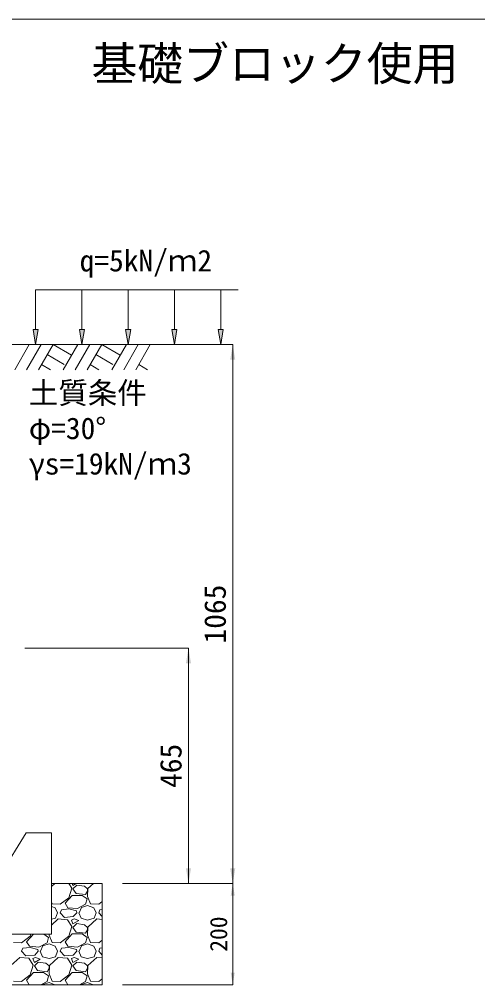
# Model space of a CAD drawing. Units: millimetres at full size. Extents: x 173025 to 194922, y 53822 to 64534.
# Drawn here: x 189368 to 190274, y 62433 to 64341 of the extents above; entities that cross this region are included whole.
import ezdxf
from ezdxf.enums import TextEntityAlignment as Align

# ---------------------------------------------------------------- set-up
doc = ezdxf.new("R2010")
doc.units = ezdxf.units.MM
doc.header["$LTSCALE"] = 20
for name, color, linetype, lineweight in [('0_2', 7, 'Continuous', 20), ('図枠', 5, 'Continuous', 13), ('基礎ブロック', 2, 'Continuous', 13), ('基礎材', 7, 'Continuous', 15), ('寸法線', 7, 'Continuous', 13), ('ﾊｯﾁﾝｸﾞ', 7, 'Continuous', 5)]:
    doc.layers.add(name, color=color, linetype=linetype, lineweight=lineweight)
doc.layers.add('文字', color=7, linetype='Continuous')
doc.styles.add('ＭＳ ゴシック', font='')
doc.styles.get('ＭＳ ゴシック').set_extended_font_data('MS Gothic')

# ---------------------------------------------------------------- blocks, each defined once
blk = doc.blocks.new('filled_arrow')
at = {"color": 0, "linetype": 'Continuous', "lineweight": -2}
blk.add_solid([(7.5, 1.25), (0, 0), (7.5, -1.25)], dxfattribs=at)

msp = doc.modelspace()

# ---------------------------------------------------------------- hatches: boundary and pattern name
at = {"layer": '寸法線'}
for points in [[(189405.34, 63728.31), (189400.34, 63698.31), (189395.34, 63728.31)], [(189496.75, 63728.31), (189491.75, 63698.31), (189486.75, 63728.31)], [(189588.17, 63728.31), (189583.17, 63698.31), (189578.17, 63728.31)], [(189679.58, 63728.31), (189674.58, 63698.31), (189669.58, 63728.31)], [(189770.99, 63728.31), (189765.99, 63698.31), (189760.99, 63728.31)]]:
    msp.add_hatch(color=256, dxfattribs=at).paths.add_polyline_path(points)

# ---------------------------------------------------------------- linework, layer by layer
at = {"layer": '0_2'}
msp.add_line((189328.93, 63698.31), (189728.93, 63698.31), dxfattribs=at)
at = {"layer": '図枠'}
msp.add_line((179921.93, 64341.27), (194921.93, 64341.27), dxfattribs=at)
at = {"layer": '基礎ブロック'}
for p, q in [((189331.93, 62653.31), (189381.93, 62733.31)), ((189431.93, 62733.31), (189381.93, 62733.31)), ((189431.93, 62633.31), (189431.93, 62733.31)), ((189431.93, 62533.31), (189431.93, 62633.31)), ((188736.93, 62533.31), (189431.93, 62533.31))]:
    msp.add_line(p, q, dxfattribs=at)
at = {"layer": '基礎材'}
for p, q in [((189431.93, 62633.31), (189531.93, 62633.31)), ((189531.93, 62433.31), (189531.93, 62633.31)), ((188636.93, 62433.31), (189531.93, 62433.31))]:
    msp.add_line(p, q, dxfattribs=at)
at = {"layer": '寸法線', "lineweight": 9}
for p, q in [((189800.34, 63806.86), (189400.34, 63806.86)), ((189400.34, 63728.31), (189400.34, 63806.86)), ((189491.75, 63728.31), (189491.75, 63806.86)), ((189583.17, 63728.31), (189583.17, 63806.86)), ((189674.58, 63728.31), (189674.58, 63806.86)), ((189765.99, 63728.31), (189765.99, 63806.86))]:
    msp.add_line(p, q, dxfattribs=at)
at = {"layer": '寸法線'}
for p, q in [((189378.93, 63698.31), (189789.77, 63698.31)), ((189789.77, 62633.31), (189789.77, 63698.31)), ((189378.93, 63098.31), (189702.27, 63098.31)), ((189702.27, 63098.31), (189702.27, 62633.31)), ((189571.93, 62633.31), (189789.77, 62633.31)), ((189581.93, 62633.31), (189789.77, 62633.31)), ((189581.93, 62633.31), (189702.27, 62633.31)), ((189789.77, 62633.31), (189789.77, 62433.31)), ((189571.93, 62433.31), (189789.77, 62433.31))]:
    msp.add_line(p, q, dxfattribs=at)
at = {"layer": '寸法線', "lineweight": 9}
for points in [[(189405.34, 63728.31), (189400.34, 63698.31), (189395.34, 63728.31)], [(189496.75, 63728.31), (189491.75, 63698.31), (189486.75, 63728.31)], [(189588.17, 63728.31), (189583.17, 63698.31), (189578.17, 63728.31)], [(189679.58, 63728.31), (189674.58, 63698.31), (189669.58, 63728.31)], [(189770.99, 63728.31), (189765.99, 63698.31), (189760.99, 63728.31)]]:
    msp.add_lwpolyline(points, close=True, dxfattribs=at)
at = {"layer": 'ﾊｯﾁﾝｸﾞ', "lineweight": 9}
for p, q in [((189387.57, 63698.3), (189358.93, 63648.68)), ((189411.2, 63698.3), (189382.55, 63648.68)), ((189434.82, 63698.3), (189406.17, 63648.68)), ((189434.82, 63698.3), (189471.39, 63677.19)), ((189483.58, 63698.3), (189454.93, 63648.68)), ((189507.2, 63698.3), (189478.55, 63648.68)), ((189530.82, 63698.3), (189502.17, 63648.68)), ((189530.82, 63698.3), (189567.39, 63677.19)), ((189579.57, 63698.3), (189550.93, 63648.68)), ((189603.2, 63698.3), (189574.55, 63648.68)), ((189626.82, 63698.3), (189598.17, 63648.68)), ((189423.4, 63678.52), (189456.81, 63659.23)), ((189519.4, 63678.52), (189552.81, 63659.23)), ((189411.98, 63658.73), (189429.39, 63648.68)), ((189507.97, 63658.73), (189525.39, 63648.68)), ((189603.97, 63658.73), (189621.39, 63648.68))]:
    msp.add_line(p, q, dxfattribs=at)
at = {"layer": 'ﾊｯﾁﾝｸﾞ'}
for p, q in [((189438.31, 62633.31), (189431.93, 62627.48)), ((189465.63, 62605.18), (189471.73, 62624.23)), ((189471.73, 62624.23), (189466.18, 62633.31)), ((189472.51, 62633.31), (189474.01, 62629.56)), ((189474.01, 62629.56), (189480.26, 62633.31)), ((189481.63, 62630.32), (189474.01, 62622.7)), ((189474.01, 62622.7), (189480.11, 62613.56)), ((189496.87, 62628.04), (189481.63, 62630.32)), ((189502.97, 62622.7), (189496.87, 62628.04)), ((189503.73, 62623.47), (189502.97, 62607.46)), ((189502.97, 62618.13), (189502.97, 62622.7)), ((189514.51, 62633.31), (189503.73, 62623.47)), ((189448.87, 62592.22), (189465.63, 62605.18)), ((189458.77, 62594.51), (189472.49, 62609.75)), ((189472.49, 62609.75), (189492.3, 62609.75)), ((189480.11, 62613.56), (189499.16, 62611.27)), ((189492.3, 62609.75), (189502.21, 62602.89)), ((189499.16, 62611.27), (189502.97, 62618.13)), ((189502.21, 62602.89), (189499.16, 62592.22)), ((189502.97, 62607.46), (189509.06, 62592.99)), ((189431.93, 62595.21), (189432.86, 62592.99)), ((189431.93, 62588), (189438.96, 62585.37)), ((189432.86, 62592.99), (189448.87, 62592.22)), ((189438.96, 62585.37), (189443.53, 62575.46)), ((189448.87, 62575.46), (189451.15, 62581.56)), ((189465.63, 62583.08), (189451.15, 62581.56)), ((189464.11, 62585.37), (189458.77, 62594.51)), ((189483.16, 62583.84), (189464.11, 62585.37)), ((189480.87, 62579.27), (189465.63, 62583.08)), ((189499.16, 62592.22), (189483.16, 62583.84)), ((189486.2, 62575.46), (189490.78, 62586.13)), ((189490.78, 62586.13), (189502.97, 62589.94)), ((189502.97, 62589.94), (189515.16, 62585.37)), ((189509.06, 62592.99), (189525.07, 62592.22)), ((189515.16, 62585.37), (189519.73, 62575.46)), ((189525.07, 62592.22), (189531.93, 62597.53)), ((189525.07, 62575.46), (189527.35, 62581.56)), ((189531.93, 62582.04), (189527.35, 62581.56)), ((189431.93, 62562.5), (189439.72, 62564.79)), ((189445.06, 62563.27), (189431.93, 62551.28)), ((189439.72, 62564.79), (189443.53, 62575.46)), ((189463.34, 62561.74), (189445.06, 62563.27)), ((189457.25, 62566.32), (189448.87, 62575.46)), ((189474.77, 62567.84), (189457.25, 62566.32)), ((189476.3, 62563.27), (189470.96, 62560.98)), ((189481.63, 62575.46), (189474.77, 62567.84)), ((189485.44, 62560.22), (189476.3, 62563.27)), ((189481.63, 62575.46), (189480.87, 62579.27)), ((189485.44, 62575.46), (189490.01, 62564.79)), ((189490.01, 62564.79), (189502.97, 62560.98)), ((189502.97, 62560.98), (189515.92, 62564.79)), ((189521.26, 62563.27), (189503.73, 62547.27)), ((189515.92, 62564.79), (189519.73, 62575.46)), ((189531.93, 62562.38), (189521.26, 62563.27)), ((189531.93, 62567.97), (189525.07, 62575.46)), ((189471.73, 62548.03), (189463.34, 62561.74)), ((189465.63, 62528.98), (189471.73, 62548.03)), ((189470.96, 62560.98), (189474.01, 62553.36)), ((189474.01, 62553.36), (189485.44, 62560.22)), ((189481.63, 62554.12), (189474.01, 62546.5)), ((189474.01, 62546.5), (189480.11, 62537.36)), ((189496.87, 62551.84), (189481.63, 62554.12)), ((189502.97, 62546.5), (189496.87, 62551.84)), ((189503.73, 62547.27), (189502.97, 62531.26)), ((189502.97, 62541.93), (189502.97, 62546.5)), ((189372.67, 62516.02), (189389.43, 62528.98)), ((189382.57, 62518.31), (189396.07, 62533.31)), ((189389.43, 62528.98), (189390.82, 62533.31)), ((189416.45, 62533.31), (189426.01, 62526.69)), ((189426.01, 62526.69), (189422.96, 62516.02)), ((189426.87, 62533.31), (189426.77, 62531.26)), ((189426.77, 62531.26), (189432.86, 62516.79)), ((189448.87, 62516.02), (189465.63, 62528.98)), ((189458.77, 62518.31), (189472.49, 62533.55)), ((189472.49, 62533.55), (189492.3, 62533.55)), ((189480.11, 62537.36), (189499.16, 62535.07)), ((189492.3, 62533.55), (189502.21, 62526.69)), ((189499.16, 62535.07), (189502.97, 62541.93)), ((189502.21, 62526.69), (189499.16, 62516.02)), ((189502.97, 62531.26), (189509.06, 62516.79)), ((189356.66, 62516.79), (189372.67, 62516.02)), ((189372.67, 62499.26), (189374.95, 62505.36)), ((189389.43, 62506.88), (189374.95, 62505.36)), ((189387.91, 62509.17), (189382.57, 62518.31)), ((189406.96, 62507.64), (189387.91, 62509.17)), ((189404.67, 62503.07), (189389.43, 62506.88)), ((189422.96, 62516.02), (189406.96, 62507.64)), ((189410, 62499.26), (189414.58, 62509.93)), ((189414.58, 62509.93), (189426.77, 62513.74)), ((189426.77, 62513.74), (189438.96, 62509.17)), ((189432.86, 62516.79), (189448.87, 62516.02)), ((189438.96, 62509.17), (189443.53, 62499.26)), ((189448.87, 62499.26), (189451.15, 62505.36)), ((189465.63, 62506.88), (189451.15, 62505.36)), ((189464.11, 62509.17), (189458.77, 62518.31)), ((189483.16, 62507.64), (189464.11, 62509.17)), ((189480.87, 62503.07), (189465.63, 62506.88)), ((189499.16, 62516.02), (189483.16, 62507.64)), ((189486.2, 62499.26), (189490.78, 62509.93)), ((189490.78, 62509.93), (189502.97, 62513.74)), ((189502.97, 62513.74), (189515.16, 62509.17)), ((189509.06, 62516.79), (189525.07, 62516.02)), ((189515.16, 62509.17), (189519.73, 62499.26)), ((189525.07, 62516.02), (189531.93, 62521.33)), ((189525.07, 62499.26), (189527.35, 62505.36)), ((189531.93, 62505.84), (189527.35, 62505.36)), ((189368.86, 62487.07), (189351.33, 62471.07)), ((189387.14, 62485.54), (189368.86, 62487.07)), ((189381.05, 62490.12), (189372.67, 62499.26)), ((189398.57, 62491.64), (189381.05, 62490.12)), ((189400.1, 62487.07), (189394.76, 62484.78)), ((189405.43, 62499.26), (189398.57, 62491.64)), ((189409.24, 62484.02), (189400.1, 62487.07)), ((189405.43, 62499.26), (189404.67, 62503.07)), ((189409.24, 62499.26), (189413.81, 62488.59)), ((189413.81, 62488.59), (189426.77, 62484.78)), ((189426.77, 62484.78), (189439.72, 62488.59)), ((189445.06, 62487.07), (189427.53, 62471.07)), ((189439.72, 62488.59), (189443.53, 62499.26)), ((189463.34, 62485.54), (189445.06, 62487.07)), ((189457.25, 62490.12), (189448.87, 62499.26)), ((189474.77, 62491.64), (189457.25, 62490.12)), ((189476.3, 62487.07), (189470.96, 62484.78)), ((189481.63, 62499.26), (189474.77, 62491.64)), ((189485.44, 62484.02), (189476.3, 62487.07)), ((189481.63, 62499.26), (189480.87, 62503.07)), ((189485.44, 62499.26), (189490.01, 62488.59)), ((189490.01, 62488.59), (189502.97, 62484.78)), ((189502.97, 62484.78), (189515.92, 62488.59)), ((189521.26, 62487.07), (189503.73, 62471.07)), ((189515.92, 62488.59), (189519.73, 62499.26)), ((189531.93, 62486.18), (189521.26, 62487.07)), ((189531.93, 62491.77), (189525.07, 62499.26)), ((189395.53, 62471.83), (189387.14, 62485.54)), ((189389.43, 62452.78), (189395.53, 62471.83)), ((189394.76, 62484.78), (189397.81, 62477.16)), ((189397.81, 62477.16), (189409.24, 62484.02)), ((189405.43, 62477.92), (189397.81, 62470.3)), ((189397.81, 62470.3), (189403.91, 62461.16)), ((189420.67, 62475.64), (189405.43, 62477.92)), ((189426.77, 62470.3), (189420.67, 62475.64)), ((189427.53, 62471.07), (189426.77, 62455.06)), ((189426.77, 62465.73), (189426.77, 62470.3)), ((189471.73, 62471.83), (189463.34, 62485.54)), ((189465.63, 62452.78), (189471.73, 62471.83)), ((189470.96, 62484.78), (189474.01, 62477.16)), ((189474.01, 62477.16), (189485.44, 62484.02)), ((189481.63, 62477.92), (189474.01, 62470.3)), ((189474.01, 62470.3), (189480.11, 62461.16)), ((189496.87, 62475.64), (189481.63, 62477.92)), ((189502.97, 62470.3), (189496.87, 62475.64)), ((189503.73, 62471.07), (189502.97, 62455.06)), ((189502.97, 62465.73), (189502.97, 62470.3)), ((189372.67, 62439.82), (189389.43, 62452.78)), ((189382.57, 62442.11), (189396.29, 62457.35)), ((189396.29, 62457.35), (189416.1, 62457.35)), ((189403.91, 62461.16), (189422.96, 62458.87)), ((189416.1, 62457.35), (189426.01, 62450.49)), ((189422.96, 62458.87), (189426.77, 62465.73)), ((189426.01, 62450.49), (189422.96, 62439.82)), ((189426.77, 62455.06), (189432.86, 62440.59)), ((189448.87, 62439.82), (189465.63, 62452.78)), ((189458.77, 62442.11), (189472.49, 62457.35)), ((189472.49, 62457.35), (189492.3, 62457.35)), ((189480.11, 62461.16), (189499.16, 62458.87)), ((189492.3, 62457.35), (189502.21, 62450.49)), ((189499.16, 62458.87), (189502.97, 62465.73)), ((189502.21, 62450.49), (189499.16, 62439.82)), ((189502.97, 62455.06), (189509.06, 62440.59)), ((189356.66, 62440.59), (189372.67, 62439.82)), ((189387.71, 62433.31), (189382.57, 62442.11)), ((189422.96, 62439.82), (189410.52, 62433.31)), ((189414.4, 62433.31), (189414.58, 62433.73)), ((189414.58, 62433.73), (189426.77, 62437.54)), ((189426.77, 62437.54), (189438.05, 62433.31)), ((189432.86, 62440.59), (189448.87, 62439.82)), ((189463.91, 62433.31), (189458.77, 62442.11)), ((189499.16, 62439.82), (189486.72, 62433.31)), ((189490.6, 62433.31), (189490.78, 62433.73)), ((189490.78, 62433.73), (189502.97, 62437.54)), ((189502.97, 62437.54), (189514.25, 62433.31)), ((189509.06, 62440.59), (189525.07, 62439.82)), ((189525.07, 62439.82), (189531.93, 62445.13))]:
    msp.add_line(p, q, dxfattribs=at)

# ---------------------------------------------------------------- block references
at = {"layer": '寸法線'}
for p, xscale, yscale, rotation in [((189789.77, 63698.31), 4, 4, 270), ((189702.27, 63098.31), 4, 4, 270), ((189702.27, 62633.31), 4, 4, 90), ((189789.77, 62633.31), 4, 4, 90), ((189789.77, 62633.31), 3.2, 3.2, 270), ((189789.77, 62433.31), 3.2, 3.2, 90)]:
    msp.add_blockref('filled_arrow', p, dxfattribs=dict(at, xscale=xscale, yscale=yscale, rotation=rotation))

# ---------------------------------------------------------------- texts
at = {"layer": '寸法線', "style": 'ＭＳ ゴシック'}
for s, p in [('土質条件', (189386.89, 63624.32)), ('φ=30°', (189386.89, 63554.32)), ('γs=19kN/ｍ3', (189386.89, 63484.32))]:
    msp.add_text(s, height=42.72, dxfattribs=at).set_placement(p, align=Align.TOP_LEFT)
for s, height, p in [('1065', 42.72, (189754.77, 63165.81)), ('465', 42.72, (189667.27, 62865.81)), ('200', 34.18, (189761.77, 62533.31))]:
    msp.add_text(s, height=height, rotation=90, dxfattribs=at).set_placement(p, align=Align.MIDDLE_CENTER)
at = {"layer": '文字', "style": 'ＭＳ ゴシック'}
msp.add_text('基礎ブロック使用', height=66.46, dxfattribs=at).set_placement((190235.75, 64200.62), align=Align.BOTTOM_RIGHT)
msp.add_text('q=5kN/ｍ2', height=42.72, dxfattribs=at).set_placement((189487.23, 63830.13), align=Align.BOTTOM_LEFT)

doc.saveas('drawing.dxf')
